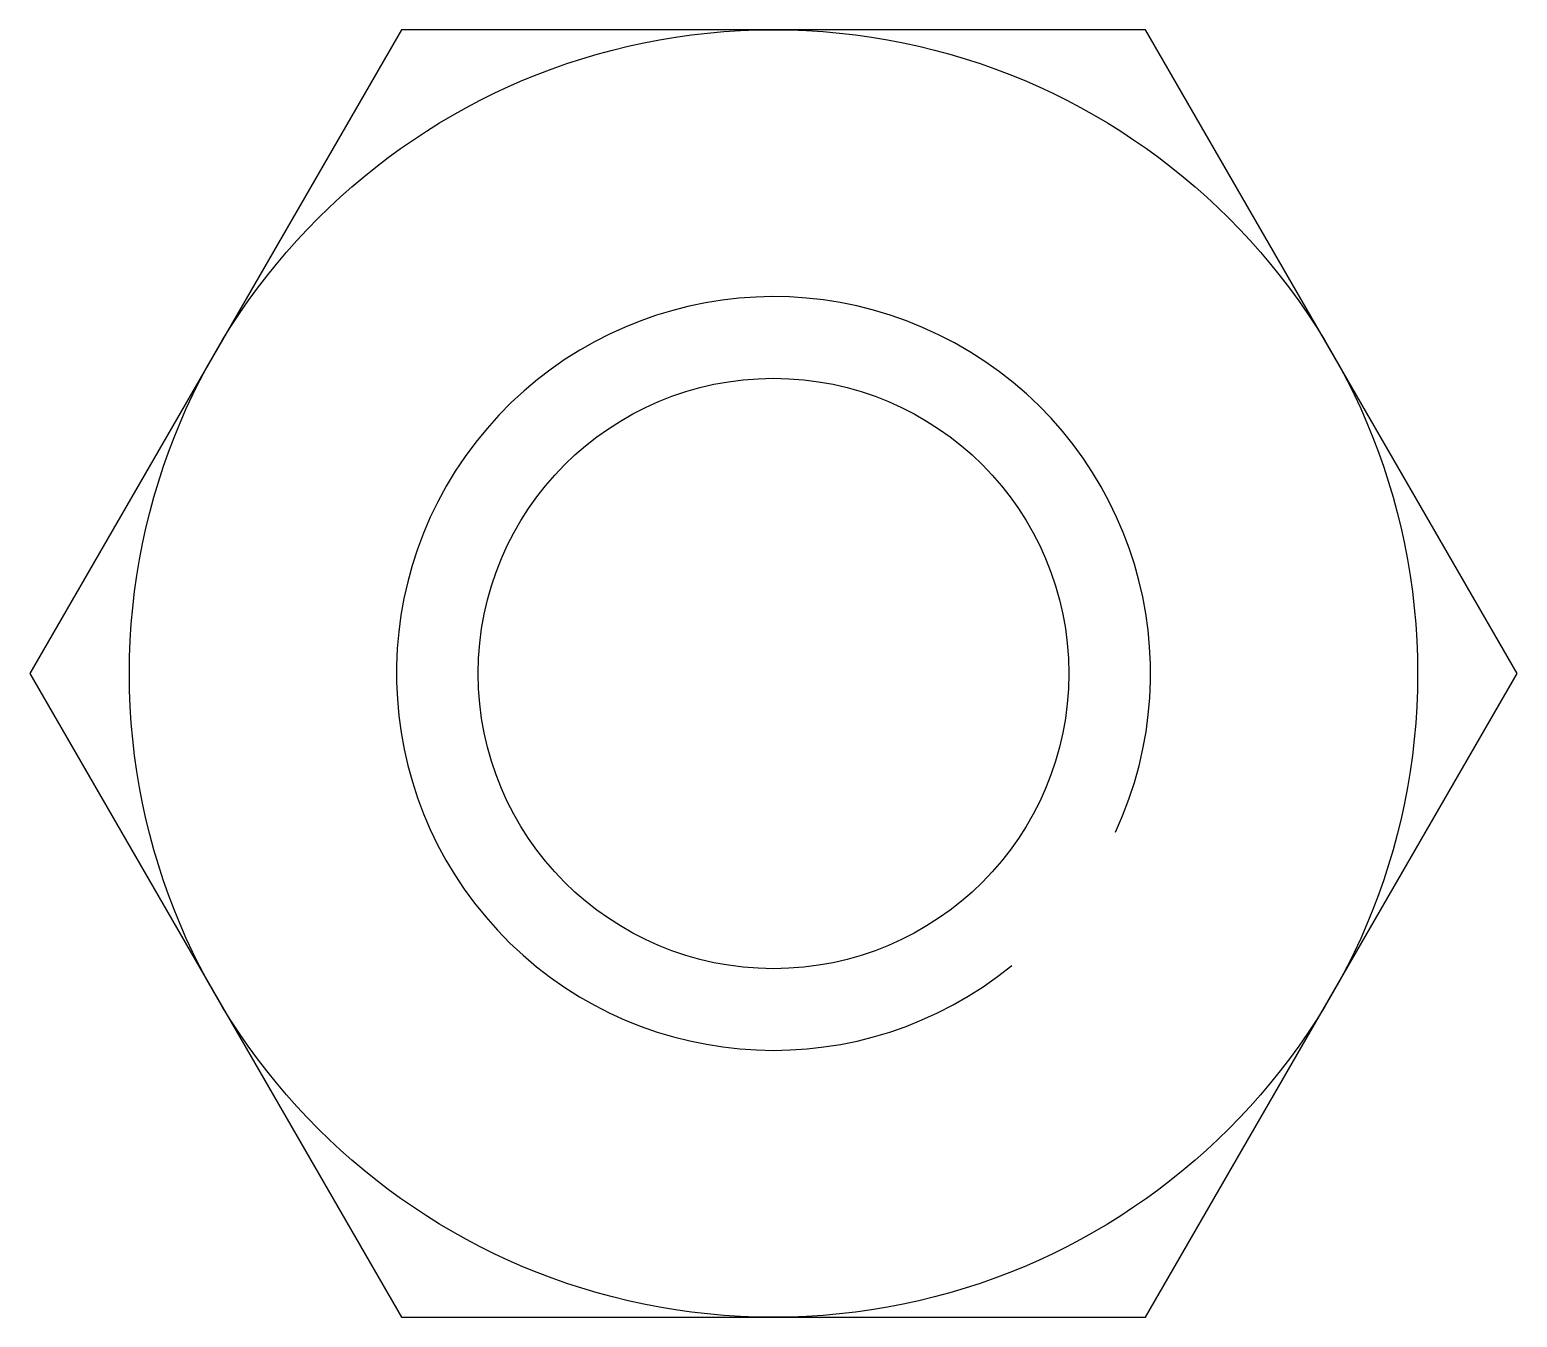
# Model space of a CAD drawing. Extents: x 0 to 47.3, y 0 to 41.
import ezdxf

# ---------------------------------------------------------------- set-up
doc = ezdxf.new("R2010")
doc.units = 0
doc.header["$LTSCALE"] = 10
doc.layers.get('0').update_dxf_attribs({"linetype": 'CONTINUOUS'})

msp = doc.modelspace()

# ---------------------------------------------------------------- linework, layer by layer
for p, q in [((11.8357, 41), (0, 20.5)), ((35.5071, 41), (11.8357, 41)), ((47.3427, 20.5), (35.5071, 41)), ((0, 20.5), (11.8357, 0)), ((35.5071, 0), (47.3427, 20.5)), ((11.8357, 0), (35.5071, 0))]:
    msp.add_line(p, q)
for radius in [20.5, 9.4]:
    msp.add_circle((23.6714, 20.5), radius)
msp.add_arc((23.6714, 20.5), 12, 335.08918, 309.18218)

doc.saveas('drawing.dxf')
